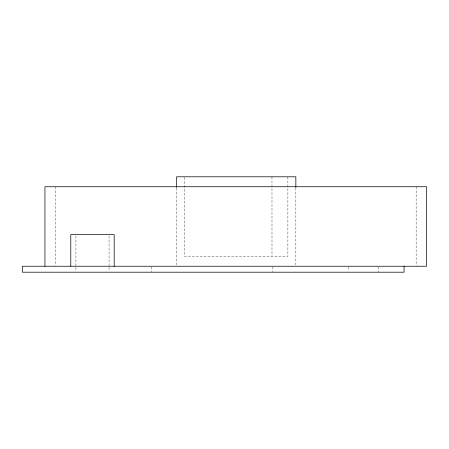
<?xml version="1.0" encoding="UTF-8"?>
<svg xmlns="http://www.w3.org/2000/svg" width="449" height="449" viewBox="0 0 449 449"><rect width="100%" height="100%" fill="white"/><g stroke="black" fill="none" stroke-linecap="round" stroke-linejoin="round"><path stroke-width="0.34" stroke-dasharray="2.25 1.68" d="M416.15 186.739L416.15 265.539M378.513 266.902L378.513 272.201M348.334 266.902L348.334 270.876M295.846 187.979L295.846 265.539M287.882 176.799L287.882 256.3L184.533 256.3L184.533 176.799M272.874 266.902L272.874 272.201M271.982 176.799L271.982 256.3M176.592 187.979L176.592 265.539M151.639 266.902L151.639 272.201M109.068 236.028L109.068 266.633M109.068 267.329L109.068 270.809M75.909 236.028L75.909 266.633M75.909 267.329L75.909 270.809M55.249 186.739L55.249 265.539"/><path stroke-width="0.67" d="M404.049 266.24L404.049 272.201L22.45 272.201L22.45 266.24L426.55 266.24L426.55 186.739L44.951 186.739L44.951 266.24M295.846 187.284L295.846 176.799L176.592 176.799L176.592 187.284M114.186 266.24L114.186 234.636L70.785 234.636L70.785 266.24"/></g></svg>
